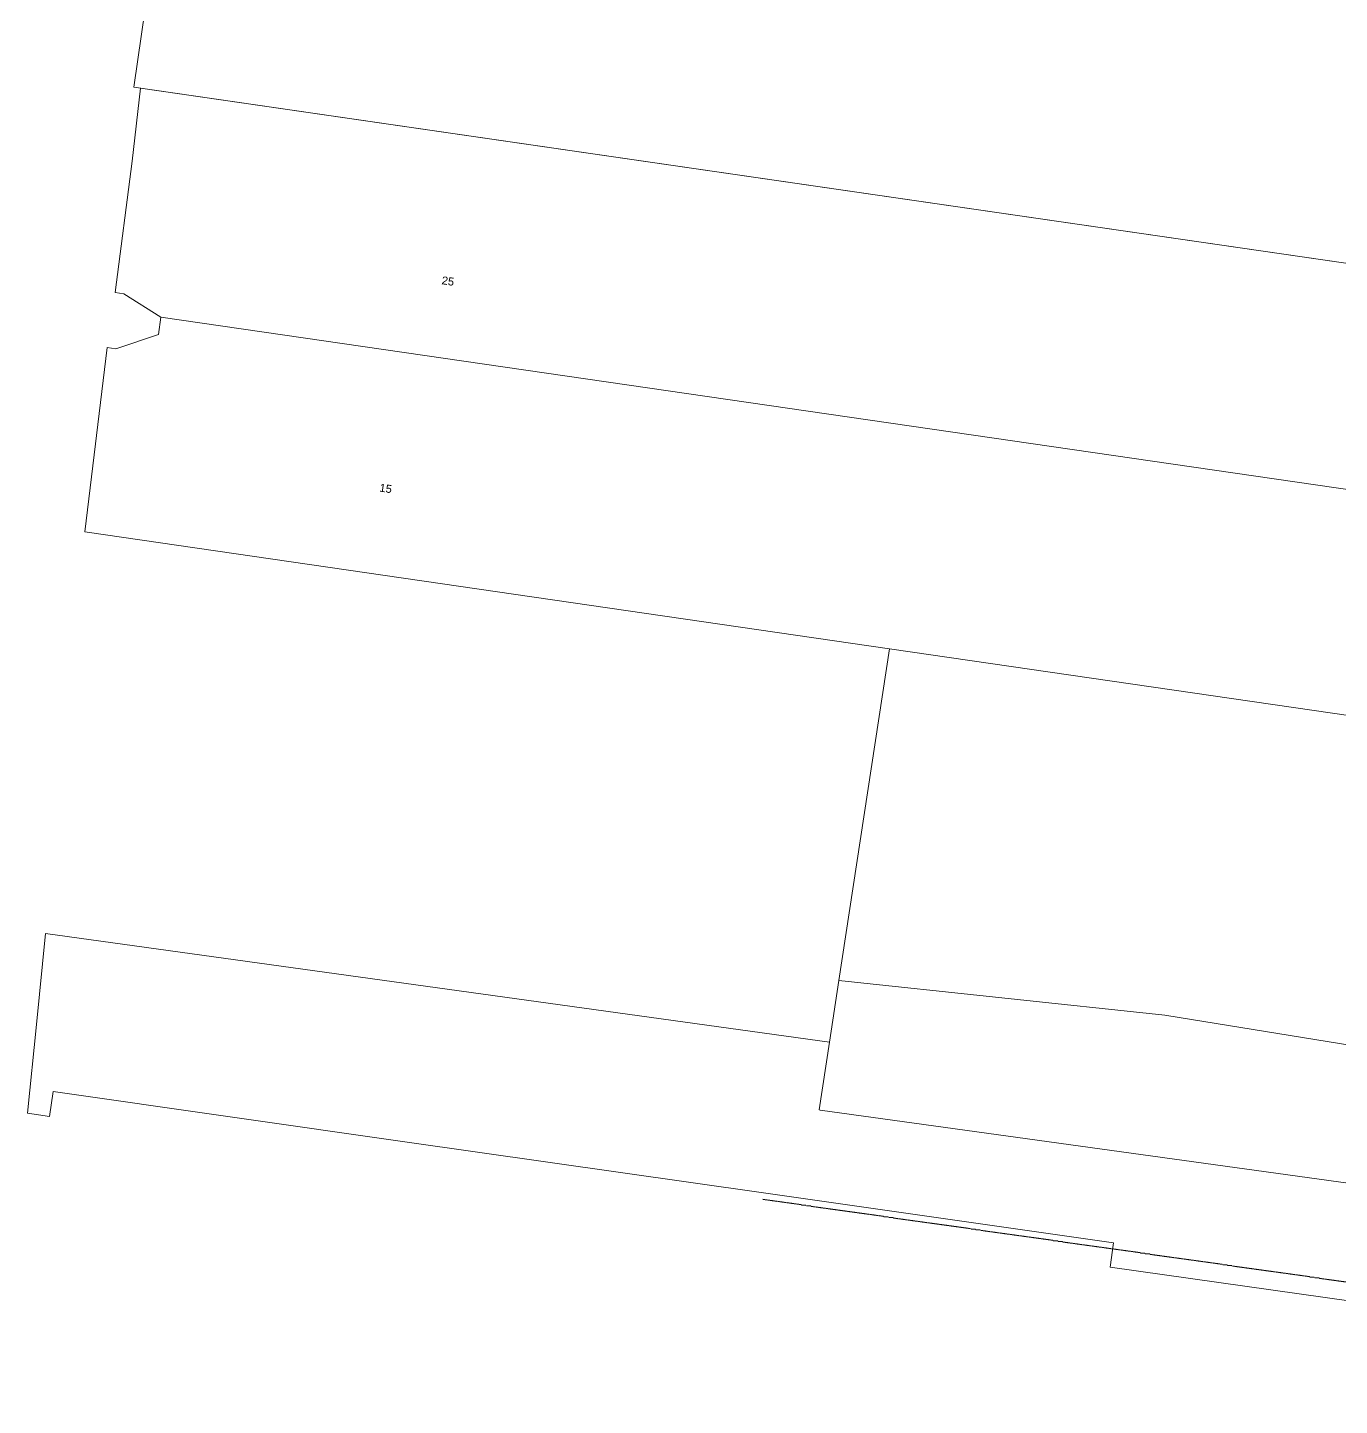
# Model space of a CAD drawing. Header units: metres. Extents: x 368 to 298975, y 411 to 6243625.
# Drawn here: x 295293.1 to 295588.2, y 6241378.2 to 6241688.1 of the extents above; entities that cross this region are included whole.
import ezdxf

# ---------------------------------------------------------------- set-up
doc = ezdxf.new("R2010")
doc.units = ezdxf.units.M
doc.linetypes.add('Cable Exist OH', pattern=[1, 1, 0])
doc.layers.add('Cadastre Land Parcels_SP_EXT', color=250, linetype='Continuous', lineweight=5)
doc.layers.add('Cadastre Roads_SP_EXT', color=250, linetype='Continuous', lineweight=5)
doc.layers.add('Mains_HV_EXT', color=7, linetype='Continuous')
doc.styles.get("Standard").update_dxf_attribs({"font": 'arial.ttf'})

msp = doc.modelspace()

# ---------------------------------------------------------------- linework, layer by layer
at = {"layer": 'Cadastre Land Parcels_SP_EXT', "linetype": 'Continuous'}
for points in [[(295716.59, 6241711.9), (295330.5, 6241768.02), (295316.98, 6241674.7), (295748.18, 6241612.08), (295741.87, 6241637.36), (295738.53, 6241649.2), (295733.58, 6241667.41), (295728.71, 6241680.92), (295718.03, 6241705.32), (295716.59, 6241711.9)], [(295734.4, 6241567.81), (295737.32, 6241577.17), (295741.08, 6241584.45), (295744.54, 6241591.42), (295747.15, 6241601.27), (295746.45, 6241606.56), (295748.18, 6241612.08), (295318.46, 6241674.49), (295316.57, 6241658.06), (295312.76, 6241628.51), (295314.74, 6241628.21), (295323.07, 6241622.97), (295733.11, 6241563.41), (295734.4, 6241567.81)], [(295323.07, 6241622.97), (295322.51, 6241619.03), (295312.92, 6241615.85), (295310.96, 6241616.15), (295305.98, 6241574.65), (295486.96, 6241548.37), (295718.28, 6241514.77), (295720.2, 6241525.18), (295723.65, 6241536.14), (295730.91, 6241556.18), (295733.11, 6241563.41), (295323.07, 6241622.97)], [(295718.28, 6241514.77), (295486.96, 6241548.37), (295475.6, 6241473.74), (295548.89, 6241465.97), (295658.96, 6241448.14), (295663.22, 6241477.76), (295703.23, 6241470.48), (295718.28, 6241514.77)], [(295548.89, 6241465.97), (295475.6, 6241473.74), (295473.5, 6241459.9), (295471.18, 6241444.67), (295471.38, 6241444.64), (295686.15, 6241414.92), (295688.8, 6241420.91), (295690.46, 6241429.98), (295694.33, 6241451.11), (295703.23, 6241470.48), (295663.22, 6241477.76), (295658.96, 6241448.14), (295548.89, 6241465.97)]]:
    msp.add_lwpolyline(points, close=True, dxfattribs=at)
at = {"layer": 'Cadastre Roads_SP_EXT', "linetype": 'Continuous'}
msp.add_lwpolyline([(295686.15, 6241414.92), (295471.38, 6241444.64), (295471.18, 6241444.67), (295473.5, 6241459.9), (295473.5, 6241459.9), (295297.09, 6241484.33), (295295.06, 6241463.89), (295293.07, 6241443.91), (295298.03, 6241443.18), (295298.83, 6241448.78), (295377.96, 6241437.49), (295458.66, 6241425.98), (295537.39, 6241414.74), (295536.62, 6241409.28), (295597.2, 6241400.74)], dxfattribs=at)
at = {"layer": 'Mains_HV_EXT', "linetype": 'Cable Exist OH'}
msp.add_lwpolyline([(295458.48, 6241424.58), (295786.08, 6241378.19)], dxfattribs=at)

# ---------------------------------------------------------------- texts
at = {"layer": 'Cadastre Land Parcels_SP_EXT'}
for s, p in [('25', (295386.14, 6241630.39)), ('15', (295372.13, 6241583.76))]:
    msp.add_text(s, height=1.8, rotation=351.761, dxfattribs=at).set_placement(p)

doc.saveas('drawing.dxf')
